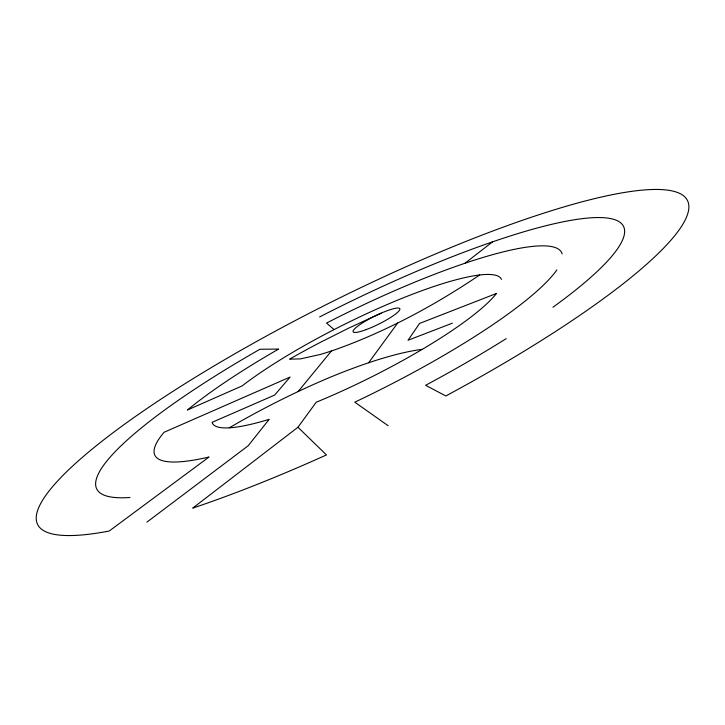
<?xml version="1.0" encoding="UTF-8"?>
<svg xmlns="http://www.w3.org/2000/svg" width="725" height="725" viewBox="0 0 725 725"><rect width="100%" height="100%" fill="white"/><g stroke="black" fill="none" stroke-linecap="round" stroke-linejoin="round"><path stroke-width="1.09" d="M297.957 427.243L326.458 454.928A363.053 68.014 -26.5 0 1 192.732 508.116L297.957 427.243L316.218 402.23A161.43 29.58 -26.5 0 0 496.48 293.462L419.567 323.432L408.048 340.261L452.391 323.16M368.617 362.772L397.672 323.033M298.12 391.563L331.47 350.945M465.051 263.211L492.502 241.869M146.903 522.145L248.195 445.739L269.174 419.322A161.43 29.58 -26.5 0 1 212.09 422.34L274.657 395.071L290.127 377.045L164.058 432.281A227.224 41.869 -26.5 0 0 209.045 457.004L109.212 531.026A363.053 68.014 -26.5 0 1 194.572 377.743A363.053 68.014 -26.5 0 1 663.185 189.696A363.053 68.014 -26.5 0 1 445.839 395.95L425.611 385.301A294.296 54.62 -26.5 0 0 506.159 338.647M479.696 274.965C437.338 303.567 392.134 328.289 344.266 346.378A112.357 18.732 -26.2 0 1 319.897 354.57L300.34 358.911L289.619 359.129A182.682 34.646 -26.6 0 1 320.069 342.499L349.133 327.917L381.169 313.146M388.156 425.729L354.779 402.167A227.224 41.869 -26.5 0 0 556.854 269.936M334.053 329.594L326.576 323.042A227.224 41.869 -26.5 0 1 562.156 253.931M319.616 316.943A294.296 54.62 -26.5 0 1 594.101 217.645A294.296 54.62 -26.5 0 1 552.921 307.255M129.974 497.477A294.296 54.62 -26.5 0 1 259.931 349.251L278.59 349.087A227.224 41.869 -26.5 0 0 187.422 410.006L242.114 385.908A161.43 29.58 -26.5 0 1 398.134 299.923A161.43 29.58 -26.5 0 1 501.492 279.415M229.245 427.832A192.578 41.443 -27.4 0 1 333.699 375.804A192.424 41.352 -27.4 0 1 422.231 349.359M366.225 329.603A26.064 4.477 -26.3 0 0 399.856 308.768A26.064 4.477 -26.3 0 0 363.334 322.389A26.064 4.477 -26.3 0 0 366.225 329.603"/></g></svg>
